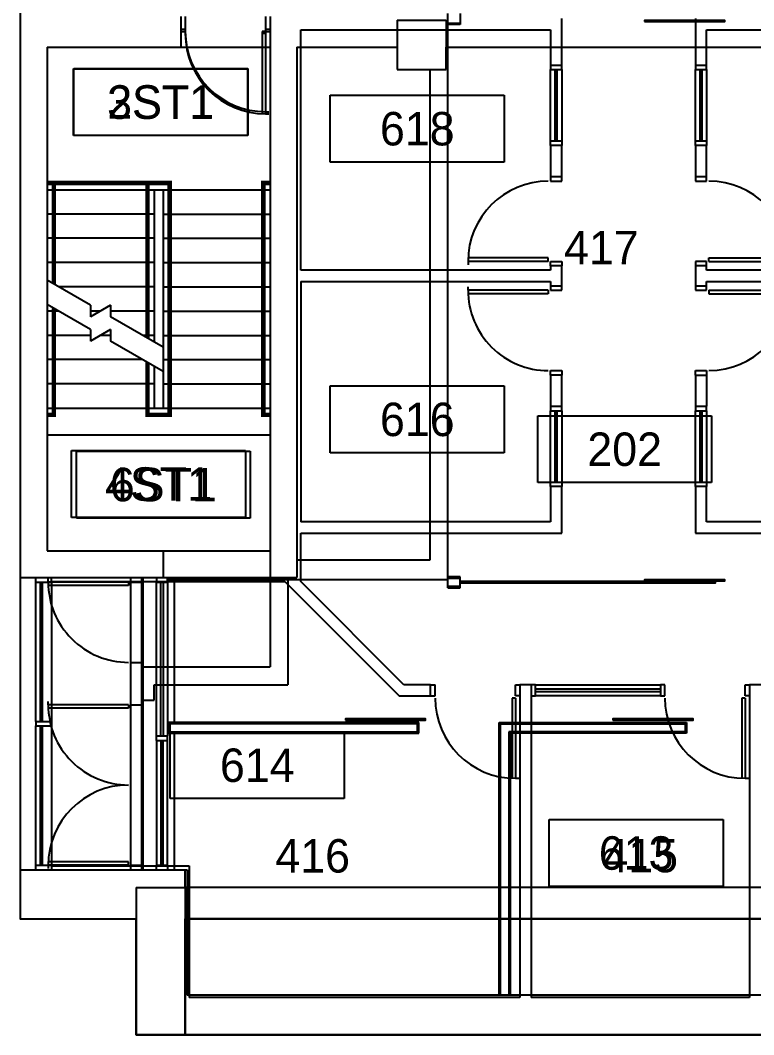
# Model space of a CAD drawing. Header units: inches. Extents: x -219 to 4035, y -10 to 4981.
# Drawn here: x -63 to 265.9, y 2234.5 to 2689.5 of the extents above; entities that cross this region are included whole.
import ezdxf
from ezdxf.enums import TextEntityAlignment as Align

# ---------------------------------------------------------------- set-up
doc = ezdxf.new("R2010")
doc.units = ezdxf.units.IN
doc.header["$LTSCALE"] = 48
doc.header["$MEASUREMENT"] = 0
doc.layers.get('0').update_dxf_attribs({"color": 13, "linetype": 'CONTINUOUS'})
for name, color, linetype in [('F1-BLDG3', 161, 'CONTINUOUS'), ('F2-BLDG1', 7, 'CONTINUOUS'), ('F2-BRKLINE', 201, 'CONTINUOUS'), ('F2-DOOR1', 3, 'CONTINUOUS'), ('f2-handrail', 3, 'CONTINUOUS'), ('F2-RMNOS', 3, 'CONTINUOUS'), ('F2-STAIR1', 24, 'CONTINUOUS'), ('F3-BLDG1', 7, 'CONTINUOUS'), ('F3-BRKLINE', 201, 'CONTINUOUS'), ('f3-handrail', 3, 'CONTINUOUS'), ('F3-RMNOS', 3, 'CONTINUOUS'), ('F3-STAIR1', 24, 'CONTINUOUS'), ('F4-BLDG1', 7, 'CONTINUOUS'), ('F4-BLDG3', 161, 'CONTINUOUS'), ('F4-BLDG4', 2, 'CONTINUOUS'), ('F4-BRKLINE', 201, 'CONTINUOUS'), ('F4-DOOR1', 3, 'CONTINUOUS'), ('f4-handrail', 3, 'CONTINUOUS'), ('F4-RMNOS', 3, 'CONTINUOUS'), ('F4-STAIR1', 24, 'CONTINUOUS'), ('F4-WINDOW1', 1, 'CONTINUOUS'), ('F4-WINDOW2', 4, 'CONTINUOUS'), ('F5-BLDG3', 161, 'CONTINUOUS'), ('F6-BLDG1', 7, 'CONTINUOUS'), ('F6-BLDG4', 2, 'CONTINUOUS'), ('F6-BRKLINE', 201, 'CONTINUOUS'), ('F6-DOOR1', 3, 'CONTINUOUS'), ('F6-DOORJMB', 32, 'CONTINUOUS'), ('f6-handrail', 3, 'CONTINUOUS'), ('F6-RMNOS', 3, 'CONTINUOUS'), ('F6-STAIR1', 24, 'CONTINUOUS'), ('F6-WINDOW1', 1, 'CONTINUOUS'), ('F6-WINDOW2', 4, 'CONTINUOUS')]:
    doc.layers.add(name, color=color, linetype=linetype)
for name, color, linetype, plot in [('F2-COLUMN1', 8, 'CONTINUOUS', False), ('F3-COLUMN1', 8, 'CONTINUOUS', False), ('F4-Bldg1A', 8, 'CONTINUOUS', False), ('F4-COLUMN1', 8, 'CONTINUOUS', False), ('F6-COLUMN1', 8, 'CONTINUOUS', False)]:
    doc.layers.add(name, color=color, linetype=linetype, plot=plot)
doc.styles.add('ORIG-RMNOS', font='noting.shx')
doc.styles.add('RMNOS', font='noting.shx')

# ---------------------------------------------------------------- blocks, each defined once
blk = doc.blocks.new('L-20C11')
for p, q in [((-11, 11), (11, 11)), ((-11, 11), (-11, -55)), ((11, 11), (11, -55)), ((-11, -55), (11, -55))]:
    blk.add_line(p, q)
blk = doc.blocks.new('ADR-36DL')
for p, q in [((0, 37), (-1.5, 37)), ((0, 1), (0, 37)), ((1.5, 1), (1.5, 36.97)), ((70.5, 1), (70.5, 36.97)), ((72, 1), (72, 37)), ((72, 37), (73.5, 37)), ((0, 1), (1.5, 1)), ((72, 1), (70.5, 1))]:
    blk.add_line(p, q)
for centre, start, end in [((0, 1), 0, 90), ((72, 1), 90, 180)]:
    blk.add_arc(centre, 36, start, end)
blk = doc.blocks.new('ADR-36R')
for p, q in [((-1.5, 1), (-1.5, 36.97)), ((0, 1), (0, 37)), ((0, 37), (1.5, 37)), ((0, 1), (-1.5, 1))]:
    blk.add_line(p, q)
blk.add_arc((0, 1), 36, 90, 180)
blk = doc.blocks.new('L-34C1')
for p, q in [((-11, 11), (11, 11)), ((-11, 11), (-11, -11)), ((11, 11), (11, -11)), ((-11, -11), (11, -11))]:
    blk.add_line(p, q)
blk = doc.blocks.new('ADR-36L')
for p, q in [((0, 37), (-1.5, 37)), ((0, 1), (0, 37)), ((1.5, 1), (1.5, 36.97)), ((0, 1), (1.5, 1))]:
    blk.add_line(p, q)
blk.add_arc((0, 1), 36, 0, 90)
blk = doc.blocks.new('rmnos')
at = {"color": 11}
for p, q in [((-0.40625, 0.15625), (0.40625, 0.15625)), ((-0.40625, -0.15625), (-0.40625, 0.15625)), ((0.40625, 0.15625), (0.40625, -0.15625)), ((0.40625, -0.15625), (-0.40625, -0.15625))]:
    blk.add_line(p, q, dxfattribs=at)
at = {"color": 9, "style": 'ORIG-RMNOS'}
blk.add_attdef('ROOM', text='', height=0.15625, dxfattribs=at).set_placement((0, 0), align=Align.MIDDLE)
blk = doc.blocks.new('RMNOS-1')
at = {"color": 9, "style": 'RMNOS'}
blk.add_attdef('ROOM', text='', height=0.1562, dxfattribs=at).set_placement((0, 0), align=Align.MIDDLE)

msp = doc.modelspace()

# ---------------------------------------------------------------- linework, layer by layer
at = {"layer": 'F1-BLDG3'}
for p, q in [((-63, 2926.5), (-63, 2286.5)), ((-63, 2286.5), (-11, 2286.5)), ((-11, 2286.5), (-11, 2234.5)), ((11, 2234.5), (11, 2286.5)), ((11, 2286.5), (745, 2286.5)), ((-11, 2234.5), (11, 2234.5))]:
    msp.add_line(p, q, dxfattribs=at)
at = {"layer": 'F2-BLDG1'}
for p, q in [((-63, 2693.5), (-63, 2439.5)), ((-51, 2677.5), (-51, 2451.5)), ((-51, 2677.5), (49, 2677.5)), ((49, 2677.5), (49, 2399.5)), ((61, 2677.5), (106, 2677.5)), ((61, 2677.5), (61, 2439.5)), ((106, 2677.5), (106, 2667.5)), ((128, 2677.5), (367, 2677.5)), ((128, 2667.5), (128, 2677.5)), ((106, 2667.5), (128, 2667.5)), ((-51, 2451.5), (1, 2451.5)), ((1, 2451.5), (1, 2439.5)), ((-63, 2439.5), (-13.5, 2439.5)), ((-13.5, 2437.5), (-13.5, 2439.5)), ((-8.5, 2439.5), (1, 2439.5)), ((-8.5, 2437.5), (-8.5, 2439.5)), ((57, 2439.5), (61, 2439.5)), ((57, 2439.5), (57, 2391.5)), ((-13.5, 2437.5), (-8.5, 2437.5)), ((-13.5, 2382.5), (-13.5, 2401.5)), ((-13.5, 2401.5), (-8.5, 2401.5)), ((-8.5, 2399.5), (-8.5, 2401.5)), ((-8.5, 2399.5), (49, 2399.5)), ((-3, 2384.5), (-3, 2391.5)), ((-3, 2391.5), (57, 2391.5)), ((-8.5, 2384.5), (-3, 2384.5)), ((-8.5, 2382.5), (-8.5, 2384.5)), ((-13.5, 2382.5), (-8.5, 2382.5)), ((-63, 2308.5), (-13.5, 2308.5)), ((-63, 2308.5), (-63, 2286.5)), ((-13.5, 2308.5), (-13.5, 2310.5)), ((-13.5, 2310.5), (-8.5, 2310.5)), ((-8.5, 2308.5), (-8.5, 2310.5)), ((-8.5, 2308.5), (11, 2308.5)), ((11, 2300.5), (11, 2308.5)), ((377, 2300.5), (11, 2300.5)), ((-63, 2286.5), (-11, 2286.5)), ((-11, 2234.5), (-11, 2286.5)), ((11, 2286.5), (11, 2234.5)), ((745, 2286.5), (11, 2286.5)), ((11, 2234.5), (-11, 2234.5))]:
    msp.add_line(p, q, dxfattribs=at)
at = {"layer": 'F2-BRKLINE'}
for p, q in [((-31.5, 2561.65), (-51, 2572.91)), ((-22.5, 2561.65), (-31.5, 2556.46)), ((-31.5, 2561.65), (-31.5, 2556.46)), ((-22.5, 2561.65), (-22.5, 2556.46)), ((1, 2542.89), (-22.5, 2556.46))]:
    msp.add_line(p, q, dxfattribs=at)
at = {"layer": 'f2-handrail', "const_width": 2}
for points in [[(-48, 2571.18), (-48, 2616.5), (-51, 2616.5)], [(-6, 2546.93), (-6, 2616.5), (4, 2616.5), (4, 2512.5)], [(49, 2512.5), (46, 2512.5), (46, 2616.5), (49, 2616.5)]]:
    msp.add_lwpolyline(points, dxfattribs=at)
at = {"layer": 'F2-STAIR1'}
for p, q in [((-51, 2613.5), (49, 2613.5)), ((-3, 2613.5), (-3, 2545.2)), ((1, 2613.5), (1, 2515.5)), ((-3, 2602.61), (-51, 2602.61)), ((1, 2602.61), (49, 2602.61)), ((-3, 2591.72), (-51, 2591.72)), ((1, 2591.72), (49, 2591.72)), ((-3, 2580.83), (-51, 2580.83)), ((1, 2580.83), (49, 2580.83)), ((-3, 2569.94), (-45.86, 2569.94)), ((1, 2569.94), (49, 2569.94)), ((-27, 2559.06), (-31.5, 2559.06)), ((-3, 2559.06), (-22.5, 2559.06)), ((1, 2559.06), (49, 2559.06)), ((-3, 2548.17), (-8.14, 2548.17)), ((1, 2548.17), (49, 2548.17)), ((1, 2537.28), (49, 2537.28)), ((1, 2526.39), (49, 2526.39)), ((1, 2515.5), (49, 2515.5))]:
    msp.add_line(p, q, dxfattribs=at)
at = {"layer": 'F3-BLDG1'}
for p, q in [((-63, 2696), (-63, 2439.5)), ((-51, 2677.5), (-51, 2451.5)), ((-51, 2677.5), (49, 2677.5)), ((49, 2677.5), (49, 2451.5)), ((61, 2677.5), (106, 2677.5)), ((61, 2677.5), (61, 2439.5)), ((106, 2677.5), (106, 2667.5)), ((128, 2677.5), (367, 2677.5)), ((128, 2667.5), (128, 2677.5)), ((106, 2667.5), (128, 2667.5)), ((-51, 2451.5), (49, 2451.5)), ((-63, 2439.5), (-13.5, 2439.5)), ((-13.5, 2308.5), (-13.5, 2439.5)), ((-8.5, 2439.5), (61, 2439.5)), ((-8.5, 2308.5), (-8.5, 2439.5)), ((-63, 2308.5), (-13.5, 2308.5)), ((-63, 2308.5), (-63, 2286.5)), ((-8.5, 2308.5), (11, 2308.5)), ((11, 2300.5), (11, 2308.5)), ((377, 2300.5), (11, 2300.5)), ((-63, 2286.5), (-11, 2286.5)), ((-11, 2234.5), (-11, 2286.5)), ((11, 2286.5), (11, 2234.5)), ((745, 2286.5), (11, 2286.5)), ((11, 2234.5), (-11, 2234.5))]:
    msp.add_line(p, q, dxfattribs=at)
at = {"layer": 'F3-BRKLINE'}
for p, q in [((-31.5, 2561.65), (-51, 2572.91)), ((-31.5, 2550.76), (-51, 2562.02)), ((-22.5, 2561.65), (-31.5, 2556.46)), ((-31.5, 2561.65), (-31.5, 2556.46)), ((-22.5, 2561.65), (-22.5, 2556.46)), ((1, 2542.89), (-22.5, 2556.46)), ((-31.5, 2550.76), (-31.5, 2545.57)), ((-22.5, 2550.76), (-31.5, 2545.57)), ((-22.5, 2550.76), (-22.5, 2545.57)), ((1, 2532), (-22.5, 2545.57))]:
    msp.add_line(p, q, dxfattribs=at)
at = {"layer": 'f3-handrail', "const_width": 2}
for points in [[(-48, 2571.18), (-48, 2616.5), (-51, 2616.5)], [(-6, 2536.04), (-6, 2512.5), (4, 2512.5), (4, 2616.5), (-6, 2616.5), (-6, 2546.93)], [(49, 2512.5), (46, 2512.5), (46, 2616.5), (49, 2616.5)], [(-48, 2560.29), (-48, 2512.5), (-51, 2512.5)]]:
    msp.add_lwpolyline(points, dxfattribs=at)
at = {"layer": 'F3-STAIR1'}
for p, q in [((-51, 2613.5), (49, 2613.5)), ((-3, 2613.5), (-3, 2545.2)), ((1, 2613.5), (1, 2515.5)), ((-3, 2602.61), (-51, 2602.61)), ((1, 2602.61), (49, 2602.61)), ((-3, 2591.72), (-51, 2591.72)), ((1, 2591.72), (49, 2591.72)), ((-3, 2580.83), (-51, 2580.83)), ((1, 2580.83), (49, 2580.83)), ((-3, 2569.94), (-45.86, 2569.94)), ((1, 2569.94), (49, 2569.94)), ((-45.86, 2559.06), (-51, 2559.06)), ((-27, 2559.06), (-31.5, 2559.06)), ((-3, 2559.06), (-22.5, 2559.06)), ((1, 2559.06), (49, 2559.06)), ((-31.5, 2548.17), (-51, 2548.17)), ((-22.5, 2548.17), (-27, 2548.17)), ((-3, 2548.17), (-8.14, 2548.17)), ((1, 2548.17), (49, 2548.17)), ((-8.14, 2537.28), (-51, 2537.28)), ((1, 2537.28), (49, 2537.28)), ((-3, 2534.31), (-3, 2515.5)), ((-3, 2526.39), (-51, 2526.39)), ((1, 2526.39), (49, 2526.39)), ((-51, 2515.5), (49, 2515.5))]:
    msp.add_line(p, q, dxfattribs=at)
at = {"layer": 'F4-BLDG1'}
for p, q in [((-63, 2689.5), (-63, 2439.5)), ((11, 2690.25), (11, 2685.5)), ((47, 2690.25), (47, 2685.5)), ((128.75, 2435), (128.75, 2692.5)), ((134.24, 2692.5), (134.24, 2687.63)), ((9, 2685.5), (11, 2685.5)), ((9, 2685.5), (9, 2677.5)), ((47, 2685.5), (49, 2685.5)), ((49, 2685.5), (49, 2451.5)), ((134.24, 2687.63), (128.75, 2687.63)), ((-51, 2677.5), (-51, 2451.5)), ((-51, 2677.5), (9, 2677.5)), ((-51, 2451.5), (49, 2451.5)), ((-63, 2439.5), (3, 2439.5)), ((3, 2438.75), (3, 2439.5)), ((134.25, 2439.88), (128.75, 2439.88)), ((134.25, 2435), (134.25, 2439.88)), ((3, 2438.75), (128.75, 2438.75)), ((128.75, 2435), (134.25, 2435)), ((3.47, 2374.56), (3.47, 2369.69)), ((115.75, 2374.56), (3.47, 2374.56)), ((115.75, 2369.69), (115.75, 2374.56)), ((151.75, 2252.25), (151.75, 2374.56)), ((151.75, 2374.56), (235.75, 2374.56)), ((235.75, 2374.56), (235.75, 2369.69)), ((3.47, 2369.69), (115.75, 2369.69)), ((235.75, 2369.69), (156.62, 2369.69)), ((156.62, 2369.69), (156.62, 2252.25)), ((-63, 2308.5), (11.75, 2308.5)), ((-63, 2308.5), (-63, 2286.5)), ((11.75, 2308.5), (11.75, 2252.25)), ((-63, 2286.5), (-11, 2286.5)), ((-11, 2234.5), (-11, 2286.5)), ((151.75, 2252.25), (11.75, 2252.25)), ((271.75, 2252.25), (156.62, 2252.25)), ((767, 2234.5), (-11, 2234.5))]:
    msp.add_line(p, q, dxfattribs=at)
at = {"layer": 'F4-Bldg1A'}
for p, q in [((128.75, 2688.25), (134.24, 2688.25)), ((128.75, 2439.25), (134.25, 2439.25)), ((128.75, 2435.62), (134.25, 2435.62)), ((4.09, 2373.94), (4.09, 2370.31)), ((115.12, 2373.94), (4.09, 2373.94)), ((115.12, 2370.31), (115.12, 2373.94)), ((152.37, 2252.25), (152.37, 2373.94)), ((152.37, 2373.94), (235.12, 2373.94)), ((235.12, 2373.94), (235.12, 2370.31)), ((4.09, 2370.31), (115.12, 2370.31)), ((235.12, 2370.31), (156, 2370.31)), ((156, 2370.31), (156, 2252.25)), ((156.62, 2252.25), (151.75, 2252.25))]:
    msp.add_line(p, q, dxfattribs=at)
at = {"layer": 'F4-BLDG3'}
for p, q in [((61, 2677.5), (106, 2677.5)), ((61, 2677.5), (61, 2447.5)), ((106, 2677.5), (106, 2667.5)), ((106, 2667.5), (120.75, 2667.5)), ((120.75, 2447.5), (120.75, 2667.5)), ((61, 2447.5), (120.75, 2447.5))]:
    msp.add_line(p, q, dxfattribs=at)
at = {"layer": 'F4-BLDG4'}
for p, q in [((-63, 2439.5), (-63, 2308.5)), ((-8, 2439.5), (-8, 2308.5)), ((6, 2438.75), (6, 2374.56)), ((6, 2369.69), (6, 2308.5))]:
    msp.add_line(p, q, dxfattribs=at)
at = {"layer": 'F4-BRKLINE'}
for p, q in [((-31.5, 2550.76), (-51, 2562.02)), ((-31.5, 2550.76), (-31.5, 2545.57)), ((-22.5, 2550.76), (-31.5, 2545.57)), ((-22.5, 2550.76), (-22.5, 2545.57)), ((1, 2532), (-22.5, 2545.57))]:
    msp.add_line(p, q, dxfattribs=at)
at = {"layer": 'F4-DOOR1'}
for points in [[(216.96, 2688.9), (252.96, 2688.9), (252.96, 2689.4), (216.96, 2689.4)], [(216.96, 2438.1), (252.96, 2438.1), (252.96, 2438.6), (216.96, 2438.6)], [(82.75, 2375.62), (118.75, 2375.62), (118.75, 2376.12), (82.75, 2376.12)], [(202.75, 2375.62), (238.75, 2375.62), (238.75, 2376.12), (202.75, 2376.12)]]:
    msp.add_lwpolyline(points, close=True, dxfattribs=at)
at = {"layer": 'f4-handrail', "const_width": 2}
for points in [[(-51, 2616.5), (4, 2616.5), (4, 2512.5), (-6, 2512.5), (-6, 2536.04)], [(49, 2512.5), (46, 2512.5), (46, 2616.5), (49, 2616.5)], [(-51, 2512.5), (-48, 2512.5), (-48, 2560.29)]]:
    msp.add_lwpolyline(points, dxfattribs=at)
at = {"layer": 'F4-STAIR1'}
for p, q in [((-51, 2613.5), (49, 2613.5)), ((1, 2613.5), (1, 2515.5)), ((1, 2602.61), (49, 2602.61)), ((1, 2591.72), (49, 2591.72)), ((1, 2580.83), (49, 2580.83)), ((1, 2569.94), (49, 2569.94)), ((-45.86, 2559.06), (-51, 2559.06)), ((1, 2559.06), (49, 2559.06)), ((-31.5, 2548.17), (-51, 2548.17)), ((-22.5, 2548.17), (-27, 2548.17)), ((1, 2548.17), (49, 2548.17)), ((-8.14, 2537.28), (-51, 2537.28)), ((1, 2537.28), (49, 2537.28)), ((-3, 2534.31), (-3, 2515.5)), ((-3, 2526.39), (-51, 2526.39)), ((1, 2526.39), (49, 2526.39)), ((-51, 2515.5), (49, 2515.5)), ((-51, 2503.5), (49, 2503.5))]:
    msp.add_line(p, q, dxfattribs=at)
at = {"layer": 'F4-WINDOW1'}
for p, q in [((-2, 2368.5), (-2, 2437.5)), ((0, 2368.5), (0, 2437.5)), ((1, 2437.5), (1, 2368.5)), ((3, 2437.5), (3, 2368.5)), ((-2, 2366.5), (-2, 2310.5)), ((0, 2366.5), (0, 2310.5)), ((1, 2310.5), (1, 2366.5)), ((3, 2310.5), (3, 2366.5))]:
    msp.add_line(p, q, dxfattribs=at)
for points in [[(134.25, 2437.25), (248.75, 2437.25), (248.75, 2437.75), (134.25, 2437.75)], [(188.87, 2437.25), (188.87, 2437.75)]]:
    msp.add_lwpolyline(points, dxfattribs=at)
at = {"layer": 'F4-WINDOW2'}
for p, q in [((-2, 2439.5), (-2, 2437.5)), ((-2, 2437.5), (3, 2437.5)), ((3, 2437.5), (3, 2438.75)), ((-2, 2366.5), (-2, 2368.5)), ((-2, 2368.5), (3, 2368.5)), ((-2, 2366.5), (3, 2366.5)), ((3, 2366.5), (3, 2368.5)), ((-2, 2310.5), (3, 2310.5)), ((-2, 2308.5), (-2, 2310.5)), ((3, 2310.5), (3, 2308.5))]:
    msp.add_line(p, q, dxfattribs=at)
at = {"layer": 'F5-BLDG3'}
msp.add_lwpolyline([(909, 2926.5), (767, 2926.5), (767, 2978.5), (-11, 2978.5), (-11, 2926.5), (-63, 2926.5), (-63, 2286.5), (-11, 2286.5), (-11, 2234.5), (767, 2234.5), (767, 2285.5), (795, 2285.5), (795, 2268.5), (881, 2268.5)], dxfattribs=at)
at = {"layer": 'F6-BLDG1'}
for p, q in [((-63, 2689.5), (-63, 2439.5)), ((9, 2691.25), (9, 2677.5)), ((49, 2691.25), (49, 2451.5)), ((179.75, 2669.38), (179.75, 2690.25)), ((239.75, 2690.25), (239.75, 2669.38)), ((62.75, 2685.25), (174.75, 2685.25)), ((62.75, 2577.38), (62.75, 2685.25)), ((174.75, 2685.25), (174.75, 2669.38)), ((244.75, 2669.38), (244.75, 2685.25)), ((244.75, 2685.25), (358.25, 2685.25)), ((-51, 2677.5), (9, 2677.5)), ((-51, 2677.5), (-51, 2451.5)), ((174.75, 2669.38), (179.75, 2669.38)), ((239.75, 2669.38), (244.75, 2669.38)), ((239.75, 2669.38), (244.75, 2669.38)), ((179.75, 2633.38), (174.75, 2633.38)), ((174.75, 2633.38), (174.75, 2619.38)), ((179.75, 2619.38), (179.75, 2633.38)), ((244.75, 2633.38), (239.75, 2633.38)), ((239.75, 2633.38), (239.75, 2619.38)), ((244.75, 2619.38), (244.75, 2633.38)), ((174.75, 2619.38), (179.75, 2619.38)), ((239.75, 2619.38), (244.75, 2619.38)), ((174.75, 2577.38), (62.75, 2577.38)), ((179.75, 2579.38), (174.75, 2579.38)), ((174.75, 2579.38), (174.75, 2577.38)), ((179.75, 2570.38), (179.75, 2579.38)), ((244.75, 2579.38), (239.75, 2579.38)), ((239.75, 2579.38), (239.75, 2570.38)), ((244.75, 2577.38), (244.75, 2579.38)), ((358.25, 2577.38), (244.75, 2577.38)), ((62.75, 2572.38), (174.75, 2572.38)), ((62.75, 2572.38), (62.75, 2464.5)), ((174.75, 2572.38), (174.75, 2570.38)), ((244.75, 2570.38), (244.75, 2572.38)), ((244.75, 2572.38), (358.25, 2572.38)), ((174.75, 2570.38), (179.75, 2570.38)), ((239.75, 2570.38), (244.75, 2570.38)), ((174.75, 2530.38), (174.75, 2516.38)), ((179.75, 2530.38), (174.75, 2530.38)), ((179.75, 2516.38), (179.75, 2530.38)), ((239.75, 2530.38), (239.75, 2516.38)), ((239.75, 2530.38), (244.75, 2530.38)), ((244.75, 2530.38), (244.75, 2516.38)), ((174.75, 2516.38), (179.75, 2516.38)), ((239.75, 2516.38), (244.75, 2516.38)), ((179.75, 2480.38), (174.75, 2480.38)), ((174.75, 2480.38), (174.75, 2464.5)), ((179.75, 2459.5), (179.75, 2480.38)), ((244.75, 2480.38), (239.75, 2480.38)), ((239.75, 2480.38), (239.75, 2459.5)), ((244.75, 2464.5), (244.75, 2480.38)), ((174.75, 2464.5), (62.75, 2464.5)), ((358.25, 2464.5), (244.75, 2464.5)), ((62.75, 2437.75), (62.75, 2459.5)), ((62.75, 2459.5), (179.75, 2459.5)), ((239.75, 2459.5), (389.75, 2459.5)), ((-51, 2451.5), (49, 2451.5)), ((-63, 2439.5), (-56, 2439.5)), ((-56, 2439.5), (-49, 2439.5)), ((-49, 2437.75), (-49, 2439.5)), ((-49, 2437.75), (55.68, 2437.75)), ((55.68, 2437.75), (106.93, 2386.5)), ((109, 2391.5), (62.75, 2437.75)), ((121, 2391.5), (109, 2391.5)), ((121, 2386.5), (121, 2391.5)), ((166, 2391.5), (161, 2391.5)), ((161, 2391.5), (161, 2251.25)), ((166, 2391.5), (166, 2386.5)), ((264, 2391.5), (264, 2251.25)), ((269, 2391.5), (264, 2391.5)), ((106.93, 2386.5), (121, 2386.5)), ((166, 2386.5), (166, 2251.25)), ((-63, 2308.5), (-63, 2286.5)), ((-63, 2308.5), (-56, 2308.5)), ((-56, 2308.5), (-49, 2308.5)), ((-49, 2310.25), (12.75, 2310.25)), ((-49, 2310.25), (-49, 2308.5)), ((12.75, 2310.25), (12.75, 2251.25)), ((-63, 2286.5), (-11, 2286.5)), ((-11, 2234.5), (-11, 2286.5)), ((161, 2251.25), (12.75, 2251.25)), ((264, 2251.25), (166, 2251.25)), ((767, 2234.5), (-11, 2234.5))]:
    msp.add_line(p, q, dxfattribs=at)
at = {"layer": 'F6-BLDG4'}
for p, q in [((-63, 2439.5), (-63, 2308.5)), ((-49, 2437.5), (-49, 2375)), ((-49, 2373), (-49, 2310.5))]:
    msp.add_line(p, q, dxfattribs=at)
at = {"layer": 'F6-BRKLINE'}
for p, q in [((-31.5, 2550.76), (-51, 2562.02)), ((-22.5, 2550.76), (-31.5, 2545.57)), ((-31.5, 2550.76), (-31.5, 2545.57)), ((-22.5, 2550.76), (-22.5, 2545.57)), ((1, 2532), (-22.5, 2545.57))]:
    msp.add_line(p, q, dxfattribs=at)
at = {"layer": 'F6-DOORJMB'}
for p, q in [((11, 2691.25), (11, 2684.5)), ((47, 2691.25), (47, 2684.5)), ((9, 2684.5), (11, 2684.5)), ((47, 2684.5), (49, 2684.5)), ((174.75, 2619.38), (174.75, 2617.38)), ((174.75, 2617.38), (179.75, 2617.38)), ((179.75, 2617.38), (179.75, 2619.38)), ((239.75, 2619.38), (239.75, 2617.38)), ((239.75, 2617.38), (244.75, 2617.38)), ((244.75, 2617.38), (244.75, 2619.38)), ((174.75, 2579.38), (174.75, 2581.38)), ((174.75, 2581.38), (179.75, 2581.38)), ((179.75, 2581.38), (179.75, 2579.38)), ((244.75, 2581.38), (239.75, 2581.38)), ((239.75, 2581.38), (239.75, 2579.38)), ((244.75, 2579.38), (244.75, 2581.38)), ((174.75, 2570.38), (174.75, 2568.38)), ((174.75, 2568.38), (179.75, 2568.38)), ((179.75, 2568.38), (179.75, 2570.38)), ((239.75, 2570.38), (239.75, 2568.38)), ((239.75, 2568.38), (244.75, 2568.38)), ((244.75, 2568.38), (244.75, 2570.38)), ((174.75, 2530.38), (174.75, 2532.38)), ((174.75, 2532.38), (179.75, 2532.38)), ((179.75, 2532.38), (179.75, 2530.38)), ((239.75, 2530.38), (239.75, 2532.38)), ((239.75, 2532.38), (244.75, 2532.38)), ((244.75, 2532.38), (244.75, 2530.38)), ((121, 2391.5), (123, 2391.5)), ((123, 2386.5), (123, 2391.5)), ((159, 2386.5), (159, 2391.5)), ((159, 2391.5), (161, 2391.5)), ((121, 2386.5), (123, 2386.5)), ((161, 2386.5), (159, 2386.5))]:
    msp.add_line(p, q, dxfattribs=at)
at = {"layer": 'f6-handrail', "const_width": 2}
for points in [[(-51, 2616.5), (4, 2616.5), (4, 2512.5), (-6, 2512.5), (-6, 2536.04)], [(49, 2512.5), (46, 2512.5), (46, 2616.5), (49, 2616.5)], [(-51, 2512.5), (-48, 2512.5), (-48, 2560.29)]]:
    msp.add_lwpolyline(points, dxfattribs=at)
at = {"layer": 'F6-STAIR1'}
for p, q in [((-51, 2613.5), (49, 2613.5)), ((1, 2613.5), (1, 2515.5)), ((1, 2602.61), (49, 2602.61)), ((1, 2591.72), (49, 2591.72)), ((1, 2580.83), (49, 2580.83)), ((1, 2569.94), (49, 2569.94)), ((-45.86, 2559.06), (-51, 2559.06)), ((1, 2559.06), (49, 2559.06)), ((-31.5, 2548.17), (-51, 2548.17)), ((-22.5, 2548.17), (-27, 2548.17)), ((1, 2548.17), (49, 2548.17)), ((-8.14, 2537.28), (-51, 2537.28)), ((1, 2537.28), (49, 2537.28)), ((-3, 2534.31), (-3, 2515.5)), ((-3, 2526.39), (-51, 2526.39)), ((1, 2526.39), (49, 2526.39)), ((-51, 2515.5), (49, 2515.5))]:
    msp.add_line(p, q, dxfattribs=at)
at = {"layer": 'F6-WINDOW1'}
for p, q in [((174.75, 2635.38), (174.75, 2667.38)), ((176.75, 2667.38), (176.75, 2635.38)), ((177.75, 2635.38), (177.75, 2667.38)), ((179.75, 2667.38), (179.75, 2635.38)), ((239.75, 2635.38), (239.75, 2667.38)), ((241.75, 2667.38), (241.75, 2635.38)), ((242.75, 2635.38), (242.75, 2667.38)), ((244.75, 2667.38), (244.75, 2635.38)), ((174.75, 2482.38), (174.75, 2514.38)), ((176.75, 2514.38), (176.75, 2482.38)), ((177.75, 2482.38), (177.75, 2514.38)), ((179.75, 2514.38), (179.75, 2482.38)), ((239.75, 2482.38), (239.75, 2514.38)), ((241.75, 2514.38), (241.75, 2482.38)), ((242.75, 2482.38), (242.75, 2514.38)), ((244.75, 2514.38), (244.75, 2482.38)), ((-56, 2375), (-56, 2437.5)), ((-54, 2375), (-54, 2437.5)), ((-53, 2375), (-53, 2437.5)), ((168, 2391.5), (224, 2391.5)), ((224, 2389.5), (168, 2389.5)), ((168, 2388.5), (224, 2388.5)), ((224, 2386.5), (168, 2386.5)), ((-56, 2310.5), (-56, 2373)), ((-54, 2310.5), (-54, 2373)), ((-53, 2310.5), (-53, 2373))]:
    msp.add_line(p, q, dxfattribs=at)
at = {"layer": 'F6-WINDOW2'}
for p, q in [((174.75, 2669.38), (174.75, 2667.38)), ((174.75, 2667.38), (179.75, 2667.38)), ((179.75, 2667.38), (179.75, 2669.38)), ((239.75, 2669.38), (239.75, 2667.38)), ((239.75, 2667.38), (244.75, 2667.38)), ((244.75, 2667.38), (244.75, 2669.38)), ((174.75, 2633.38), (174.75, 2635.38)), ((174.75, 2635.38), (179.75, 2635.38)), ((179.75, 2635.38), (179.75, 2633.38)), ((239.75, 2633.38), (239.75, 2635.38)), ((239.75, 2635.38), (244.75, 2635.38)), ((244.75, 2635.38), (244.75, 2633.38)), ((174.75, 2516.38), (174.75, 2514.38)), ((179.75, 2514.38), (179.75, 2516.38)), ((239.75, 2516.38), (239.75, 2514.38)), ((244.75, 2514.38), (244.75, 2516.38)), ((174.75, 2514.38), (179.75, 2514.38)), ((239.75, 2514.38), (244.75, 2514.38)), ((174.75, 2480.38), (174.75, 2482.38)), ((174.75, 2482.38), (179.75, 2482.38)), ((179.75, 2482.38), (179.75, 2480.38)), ((239.75, 2480.38), (239.75, 2482.38)), ((239.75, 2482.38), (244.75, 2482.38)), ((244.75, 2482.38), (244.75, 2480.38)), ((-56, 2437.5), (-56, 2439.5)), ((-56, 2437.5), (-49, 2437.5)), ((-49, 2437.5), (-49, 2437.75)), ((168, 2391.5), (166, 2391.5)), ((168, 2386.5), (168, 2391.5)), ((224, 2391.5), (224, 2386.5)), ((226, 2391.5), (224, 2391.5)), ((226, 2386.5), (226, 2391.5)), ((262, 2386.5), (262, 2391.5)), ((262, 2391.5), (264, 2391.5)), ((166, 2386.5), (168, 2386.5)), ((224, 2386.5), (226, 2386.5)), ((264, 2386.5), (262, 2386.5)), ((-56, 2375), (-49, 2375)), ((-56, 2375), (-56, 2373)), ((-56, 2373), (-49, 2373)), ((-49, 2375), (-49, 2373)), ((-56, 2308.5), (-56, 2310.5)), ((-56, 2310.5), (-49, 2310.5)), ((-49, 2310.25), (-49, 2310.5))]:
    msp.add_line(p, q, dxfattribs=at)

# ---------------------------------------------------------------- block references
at = {"layer": 'F2-COLUMN1'}
for name, p in [('L-34C1', (117, 2678.5)), ('L-20C11', (0, 2289.5))]:
    msp.add_blockref(name, p, dxfattribs=at)
at = {"layer": 'F2-DOOR1', "rotation": 89.99999999999999}
for name, p in [('ADR-36R', (-13.5, 2437.5)), ('ADR-36DL', (-13.5, 2310.5))]:
    msp.add_blockref(name, p, dxfattribs=at)
at = {"layer": 'F2-RMNOS'}
ref = msp.add_blockref('rmnos', (0, 2652.88), dxfattribs=dict(at, xscale=96, yscale=96, zscale=96))
ref.add_attrib('ROOM', '2ST1', dxfattribs={"layer": '0', "color": 9, "height": 15, "style": 'ORIG-RMNOS'}).set_placement((0, 2652.88), align=Align.MIDDLE)
ref = msp.add_blockref('rmnos', (208, 2497.12), dxfattribs=dict(at, xscale=96, yscale=96, zscale=96))
ref.add_attrib('ROOM', '202', dxfattribs={"layer": '0', "color": 9, "height": 15, "style": 'ORIG-RMNOS'}).set_placement((208, 2497.12), align=Align.MIDDLE)
at = {"layer": 'F3-COLUMN1'}
for name, p in [('L-34C1', (117, 2678.5)), ('L-20C11', (0, 2289.5))]:
    msp.add_blockref(name, p, dxfattribs=at)
at = {"layer": 'F3-RMNOS'}
ref = msp.add_blockref('rmnos', (-0.12, 2652.75), dxfattribs=dict(at, xscale=96, yscale=96, zscale=96))
ref.add_attrib('ROOM', '3ST1', dxfattribs={"layer": '0', "color": 9, "height": 15, "style": 'ORIG-RMNOS'}).set_placement((-0.12, 2652.75), align=Align.MIDDLE)
at = {"layer": 'F4-COLUMN1'}
for name, p in [('L-34C1', (117, 2678.5)), ('L-20C11', (0, 2289.5))]:
    msp.add_blockref(name, p, dxfattribs=at)
at = {"layer": 'F4-DOOR1', "rotation": 180}
msp.add_blockref('ADR-36L', (47, 2685.5), dxfattribs=at)
at = {"layer": 'F4-RMNOS'}
ref = msp.add_blockref('RMNOS-1', (197.54, 2587.56), dxfattribs=dict(at, xscale=96, yscale=96, zscale=96))
ref.add_attrib('ROOM', '417', dxfattribs={"layer": '0', "color": 9, "height": 15, "style": 'RMNOS'}).set_placement((197.54, 2587.56), align=Align.MIDDLE)
ref = msp.add_blockref('rmnos', (-1, 2481.5), dxfattribs=dict(at, xscale=96, yscale=96, zscale=96))
ref.add_attrib('ROOM', '4ST1', dxfattribs={"layer": '0', "color": 9, "height": 15, "style": 'ORIG-RMNOS'}).set_placement((-1, 2481.5), align=Align.MIDDLE)
ref = msp.add_blockref('RMNOS-1', (68.1, 2314.73), dxfattribs=dict(at, xscale=96, yscale=96, zscale=96))
ref.add_attrib('ROOM', '416', dxfattribs={"layer": '0', "color": 9, "height": 15, "style": 'RMNOS'}).set_placement((68.1, 2314.73), align=Align.MIDDLE)
ref = msp.add_blockref('RMNOS-1', (215.2, 2314.73), dxfattribs=dict(at, xscale=96, yscale=96, zscale=96))
ref.add_attrib('ROOM', '415', dxfattribs={"layer": '0', "color": 9, "height": 15, "style": 'RMNOS'}).set_placement((215.2, 2314.73), align=Align.MIDDLE)
at = {"layer": 'F6-COLUMN1'}
msp.add_blockref('L-20C11', (0, 2289.5), dxfattribs=at)
at = {"layer": 'F6-DOOR1'}
for name, p, rotation in [('ADR-36L', (47, 2684.5), 180), ('ADR-36L', (174.75, 2581.38), 89.99999999999999), ('ADR-36R', (244.75, 2581.38), 270), ('ADR-36R', (174.75, 2568.38), 89.99999999999999), ('ADR-36L', (244.75, 2568.38), 270), ('ADR-36L', (159, 2386.5), 180), ('ADR-36L', (262, 2386.5), 180)]:
    msp.add_blockref(name, p, dxfattribs=dict(at, rotation=rotation))
at = {"layer": 'F6-RMNOS'}
ref = msp.add_blockref('rmnos', (115, 2640.88), dxfattribs=dict(at, xscale=96, yscale=96, zscale=96))
ref.add_attrib('ROOM', '618', dxfattribs={"layer": '0', "color": 9, "height": 15, "style": 'ORIG-RMNOS'}).set_placement((115, 2640.88), align=Align.MIDDLE)
ref = msp.add_blockref('rmnos', (115, 2510.5), dxfattribs=dict(at, xscale=96, yscale=96, zscale=96))
ref.add_attrib('ROOM', '616', dxfattribs={"layer": '0', "color": 9, "height": 15, "style": 'ORIG-RMNOS'}).set_placement((115, 2510.5), align=Align.MIDDLE)
ref = msp.add_blockref('rmnos', (1.13, 2481.25), dxfattribs=dict(at, xscale=96, yscale=96, zscale=96))
ref.add_attrib('ROOM', '6ST1', dxfattribs={"layer": '0', "color": 9, "height": 15, "style": 'ORIG-RMNOS'}).set_placement((1.13, 2481.25), align=Align.MIDDLE)
ref = msp.add_blockref('rmnos', (43.25, 2355.38), dxfattribs=dict(at, xscale=96, yscale=96, zscale=96))
ref.add_attrib('ROOM', '614', dxfattribs={"layer": '0', "color": 9, "height": 15, "style": 'ORIG-RMNOS'}).set_placement((43.25, 2355.38), align=Align.MIDDLE)
ref = msp.add_blockref('rmnos', (213.13, 2316), dxfattribs=dict(at, xscale=96, yscale=96, zscale=96))
ref.add_attrib('ROOM', '613', dxfattribs={"layer": '0', "color": 9, "height": 15, "style": 'ORIG-RMNOS'}).set_placement((213.13, 2316), align=Align.MIDDLE)

doc.saveas('drawing.dxf')
